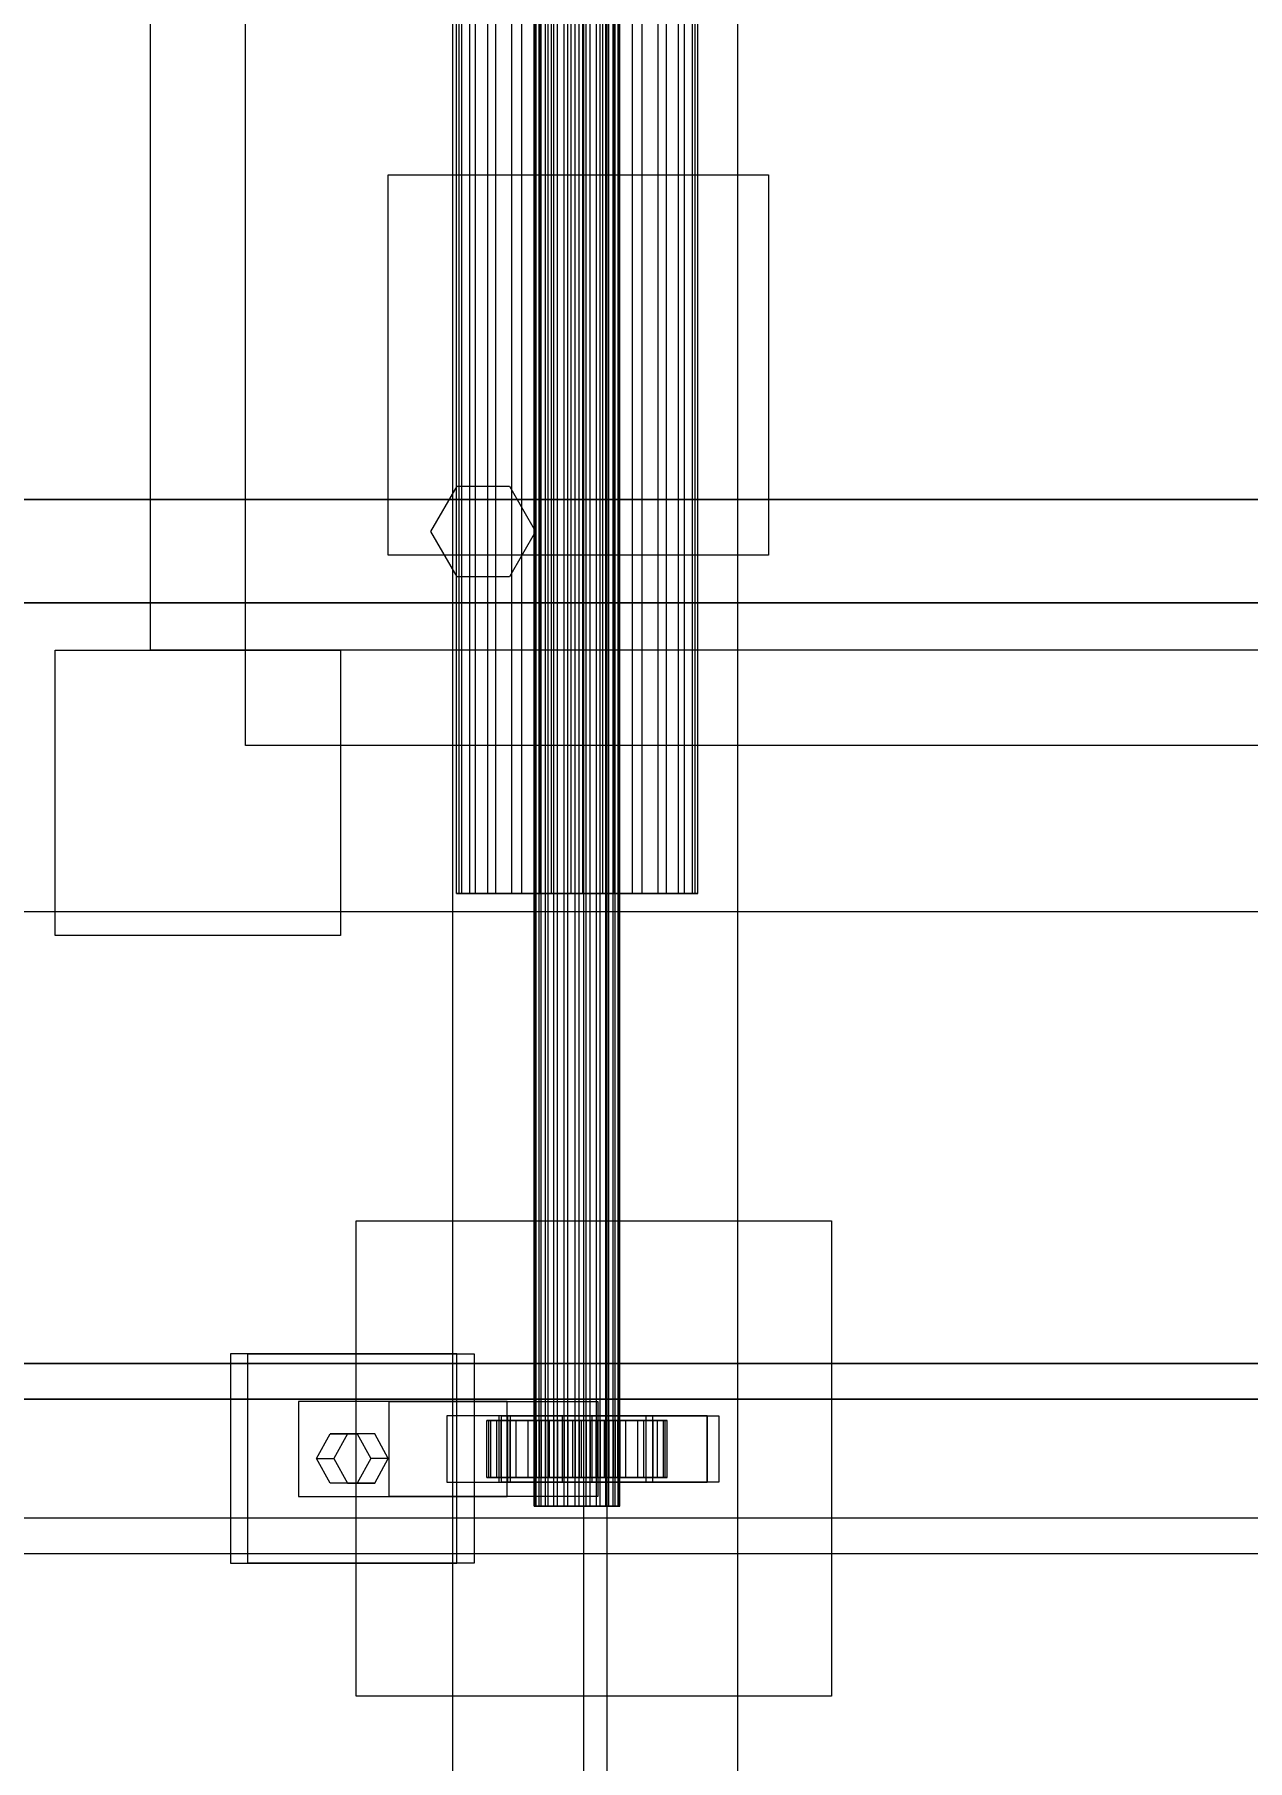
# Model space of a CAD drawing. Header units: millimetres. Extents: x -1970 to 34302, y -65268 to 6837.
# Drawn here: x 9935.2 to 10190.2, y -18493.5 to -18130.5 of the extents above; entities that cross this region are included whole.
import ezdxf

# ---------------------------------------------------------------- set-up
doc = ezdxf.new("R2010")
doc.units = ezdxf.units.MM
for name, color, linetype, lineweight in [('COTAS_O', 1, 'Continuous', 0), ('superior_C01', 7, 'Continuous', 0), ('superior_mezcladora', 7, 'Continuous', 0)]:
    doc.layers.add(name, color=color, linetype=linetype, lineweight=lineweight)
doc.dimstyles.new('R19_100', dxfattribs={"dimtxt": 250, "dimasz": 150, "dimexe": 150, "dimexo": 80, "dimgap": 100, "dimtad": 1, "dimtih": 1, "dimtoh": 1, "dimdsep": 46, "dimcen": 0.09, "dimadec": 0, "dimazin": 0, "dimtfac": 1, "dimtdec": 4, "dimtofl": 0, "dimtmove": 0, "dimatfit": 3, "dimfxl": 1, "dimtolj": 1, "dimtzin": 0, "dimarcsym": 0})

# ---------------------------------------------------------------- blocks, each defined once
blk = doc.blocks.new('*D29')
at = {"layer": 'COTAS_O', "color": 0, "lineweight": -2, "transparency": 16777216}
for p, q in [((10489.53, -17350), (9719.53, -17350)), ((9869.53, -18500), (9869.53, -17500)), ((10489.53, -18650), (9719.53, -18650))]:
    blk.add_line(p, q, dxfattribs=at)
at = {"layer": 'COTAS_O', "color": 0, "transparency": 16777216}
for points in [[(9844.53, -17500), (9894.53, -17500), (9869.53, -17350)], [(9844.53, -18500), (9894.53, -18500), (9869.53, -18650)]]:
    blk.add_solid(points, dxfattribs=at)
at = {"layer": 'Defpoints', "color": 0, "transparency": 16777216}
for p in [(9869.53, -17350), (10569.53, -17350), (10569.53, -18650)]:
    blk.add_point(p, dxfattribs=at)

msp = doc.modelspace()

# ---------------------------------------------------------------- linework, layer by layer
at = {"layer": 'superior_C01'}
for p, q in [((10023.098, -17020), (10023.098, -18980)), ((10050.598, -17020), (10050.598, -18980)), ((10055.598, -18980), (10055.598, -17020)), ((10083.098, -18980), (10083.098, -17020)), ((10040.267, -18440), (10040.267, -17560)), ((10040.463, -18440), (10040.463, -17560)), ((10040.684, -18440), (10040.684, -17560)), ((10041.258, -18440), (10041.258, -17560)), ((10041.685, -18440), (10041.685, -17560)), ((10042.598, -18440), (10042.598, -17560)), ((10043.202, -18440), (10043.202, -17560)), ((10044.392, -18440), (10044.392, -17560)), ((10045.132, -18440), (10045.132, -17560)), ((10046.517, -18440), (10046.517, -17560)), ((10047.343, -18440), (10047.343, -17560)), ((10048.829, -18440), (10048.829, -17560)), ((10049.684, -18440), (10049.684, -17560)), ((10051.171, -18440), (10051.171, -17560)), ((10051.996, -18440), (10051.996, -17560)), ((10053.382, -18440), (10053.382, -17560)), ((10054.122, -18440), (10054.122, -17560)), ((10055.311, -18440), (10055.311, -17560)), ((10055.916, -18440), (10055.916, -17560)), ((10056.829, -18440), (10056.829, -17560)), ((10057.256, -18440), (10057.256, -17560)), ((10057.83, -17560), (10057.83, -18440)), ((10058.051, -18440), (10058.051, -17560)), ((10058.247, -18440), (10058.247, -17560)), ((10023.885, -18311.15), (10023.885, -17688.85)), ((10024.438, -18311.15), (10024.438, -17688.85)), ((10025.062, -18311.15), (10025.062, -17688.85)), ((10026.682, -18311.15), (10026.682, -17688.85)), ((10027.887, -18311.15), (10027.887, -17688.85)), ((10030.464, -18311.15), (10030.464, -17688.85)), ((10032.169, -18311.15), (10032.169, -17688.85)), ((10035.527, -18311.15), (10035.527, -17688.85)), ((10037.615, -18311.15), (10037.615, -17688.85)), ((10041.525, -18311.15), (10041.525, -17688.85)), ((10043.855, -18311.15), (10043.855, -17688.85)), ((10048.051, -18311.15), (10048.051, -17688.85)), ((10050.462, -18311.15), (10050.462, -17688.85)), ((10054.659, -18311.15), (10054.659, -17688.85)), ((10056.988, -18311.15), (10056.988, -17688.85)), ((10060.898, -18311.15), (10060.898, -17688.85)), ((10062.986, -18311.15), (10062.986, -17688.85)), ((10066.344, -18311.15), (10066.344, -17688.85)), ((10068.049, -18311.15), (10068.049, -17688.85)), ((10070.626, -18311.15), (10070.626, -17688.85)), ((10071.832, -18311.15), (10071.832, -17688.85)), ((10073.451, -17688.85), (10073.451, -18311.15)), ((10074.076, -18311.15), (10074.076, -17688.85)), ((10074.628, -18311.15), (10074.628, -17688.85)), ((10240.252, -18228.298), (9811.37, -18228.298)), ((9813.187, -18228.298), (10242.069, -18228.298)), ((11044.69, -18250), (2005.168, -18250)), ((2006.698, -18250), (11046.22, -18250)), ((10025.062, -18311.15), (10023.885, -18311.15)), ((10023.885, -18311.15), (10024.438, -18311.15)), ((10024.438, -18311.15), (10026.682, -18311.15)), ((10027.887, -18311.15), (10025.062, -18311.15)), ((10026.682, -18311.15), (10030.464, -18311.15)), ((10032.169, -18311.15), (10027.887, -18311.15)), ((10030.464, -18311.15), (10035.527, -18311.15)), ((10037.615, -18311.15), (10032.169, -18311.15)), ((10035.527, -18311.15), (10041.525, -18311.15)), ((10043.855, -18311.15), (10037.615, -18311.15)), ((10041.525, -18311.15), (10048.051, -18311.15)), ((10050.462, -18311.15), (10043.855, -18311.15)), ((10048.051, -18311.15), (10054.659, -18311.15)), ((10056.988, -18311.15), (10050.462, -18311.15)), ((10054.659, -18311.15), (10060.898, -18311.15)), ((10062.986, -18311.15), (10056.988, -18311.15)), ((10060.898, -18311.15), (10066.344, -18311.15)), ((10068.049, -18311.15), (10062.986, -18311.15)), ((10066.344, -18311.15), (10070.626, -18311.15)), ((10071.832, -18311.15), (10068.049, -18311.15)), ((10070.626, -18311.15), (10073.451, -18311.15)), ((10074.076, -18311.15), (10071.832, -18311.15)), ((10073.451, -18311.15), (10074.628, -18311.15)), ((10074.628, -18311.15), (10074.076, -18311.15)), ((10002.793, -18480), (10002.793, -18380)), ((10002.793, -18380), (10102.793, -18380)), ((10102.793, -18380), (10102.793, -18480)), ((10332.152, -18410), (9189.09, -18410)), ((9201.265, -18410), (10344.327, -18410)), ((10418.899, -18410), (9275.837, -18410)), ((9291.056, -18410), (10434.118, -18410)), ((10024.005, -18408), (9976.377, -18408)), ((9976.377, -18408), (9976.377, -18452)), ((9980.03, -18408), (9976.377, -18408)), ((9980.03, -18452), (9980.03, -18408)), ((9980.03, -18408), (10027.657, -18408)), ((10024.005, -18452), (10024.005, -18408)), ((10024.005, -18408), (10027.657, -18408)), ((10027.657, -18408), (10027.657, -18452)), ((10330.445, -18417.5), (9275.652, -18417.5)), ((9291.241, -18417.5), (10346.034, -18417.5)), ((10009.717, -18418), (9990.666, -18418)), ((9990.666, -18418), (9990.666, -18438)), ((10034.557, -18418), (9990.666, -18418)), ((10009.717, -18438), (10009.717, -18418)), ((10009.717, -18418), (10053.608, -18418)), ((10034.557, -18438), (10034.557, -18418)), ((10034.557, -18418), (10053.608, -18418)), ((10053.608, -18418), (10053.608, -18438)), ((10033.339, -18421), (10021.909, -18421)), ((10021.909, -18421), (10021.909, -18435)), ((10034.692, -18421), (10021.909, -18421)), ((10030.691, -18422), (10030.278, -18422)), ((10030.278, -18422), (10040.267, -18422)), ((10030.278, -18434), (10030.278, -18422)), ((10030.278, -18422), (10031.158, -18422)), ((10032.37, -18422), (10030.691, -18422)), ((10030.691, -18422), (10040.463, -18422)), ((10030.691, -18434), (10030.691, -18422)), ((10031.158, -18422), (10040.684, -18422)), ((10031.158, -18434), (10031.158, -18422)), ((10031.158, -18422), (10033.272, -18422)), ((10035.199, -18422), (10032.37, -18422)), ((10032.37, -18422), (10041.258, -18422)), ((10032.37, -18434), (10032.37, -18422)), ((10076.644, -18421), (10032.827, -18421)), ((10032.827, -18421), (10032.827, -18435)), ((10035.262, -18421), (10032.827, -18421)), ((10033.272, -18422), (10041.685, -18422)), ((10033.272, -18434), (10033.272, -18422)), ((10033.272, -18422), (10036.474, -18422)), ((10033.339, -18435), (10033.339, -18421)), ((10033.339, -18421), (10046.123, -18421)), ((10034.692, -18435), (10034.692, -18421)), ((10034.692, -18421), (10046.123, -18421)), ((10038.986, -18422), (10035.199, -18422)), ((10035.199, -18422), (10042.598, -18422)), ((10035.199, -18434), (10035.199, -18422)), ((10035.262, -18435), (10035.262, -18421)), ((10035.262, -18421), (10079.079, -18421)), ((10036.474, -18422), (10043.202, -18422)), ((10036.474, -18434), (10036.474, -18422)), ((10036.474, -18422), (10040.548, -18422)), ((10043.474, -18422), (10038.986, -18422)), ((10038.986, -18422), (10044.392, -18422)), ((10038.986, -18434), (10038.986, -18422)), ((10040.267, -18422), (10040.463, -18422)), ((10040.267, -18422), (10040.267, -18434)), ((10040.684, -18422), (10040.267, -18422)), ((10040.463, -18422), (10041.258, -18422)), ((10040.463, -18422), (10040.463, -18434)), ((10040.548, -18422), (10045.132, -18422)), ((10040.548, -18434), (10040.548, -18422)), ((10040.548, -18422), (10045.216, -18422)), ((10040.684, -18422), (10040.684, -18434)), ((10041.685, -18422), (10040.684, -18422)), ((10041.258, -18422), (10042.598, -18422)), ((10041.258, -18422), (10041.258, -18434)), ((10041.685, -18422), (10041.685, -18434)), ((10043.202, -18422), (10041.685, -18422)), ((10042.598, -18422), (10044.392, -18422)), ((10042.598, -18422), (10042.598, -18434)), ((10043.202, -18422), (10043.202, -18434)), ((10045.132, -18422), (10043.202, -18422)), ((10048.355, -18422), (10043.474, -18422)), ((10043.474, -18422), (10046.517, -18422)), ((10043.474, -18434), (10043.474, -18422)), ((10044.392, -18422), (10046.517, -18422)), ((10044.392, -18422), (10044.392, -18434)), ((10045.132, -18422), (10045.132, -18434)), ((10047.343, -18422), (10045.132, -18422)), ((10045.216, -18422), (10047.343, -18422)), ((10045.216, -18434), (10045.216, -18422)), ((10045.216, -18422), (10050.159, -18422)), ((10046.123, -18421), (10046.123, -18435)), ((10046.517, -18422), (10048.829, -18422)), ((10046.517, -18422), (10046.517, -18434)), ((10047.343, -18422), (10047.343, -18434)), ((10049.684, -18422), (10047.343, -18422)), ((10053.298, -18422), (10048.355, -18422)), ((10048.355, -18422), (10048.829, -18422)), ((10048.355, -18434), (10048.355, -18422)), ((10048.829, -18422), (10051.171, -18422)), ((10048.829, -18422), (10048.829, -18434)), ((10050.159, -18422), (10049.684, -18422)), ((10049.684, -18422), (10049.684, -18434)), ((10051.996, -18422), (10049.684, -18422)), ((10050.159, -18434), (10050.159, -18422)), ((10050.159, -18422), (10055.04, -18422)), ((10053.298, -18422), (10051.171, -18422)), ((10051.171, -18422), (10053.382, -18422)), ((10051.171, -18422), (10051.171, -18434)), ((10055.04, -18422), (10051.996, -18422)), ((10051.996, -18422), (10051.996, -18434)), ((10054.122, -18422), (10051.996, -18422)), ((10063.821, -18421), (10052.39, -18421)), ((10052.39, -18421), (10052.39, -18435)), ((10065.174, -18421), (10052.39, -18421)), ((10057.965, -18422), (10053.298, -18422)), ((10053.298, -18434), (10053.298, -18422)), ((10057.965, -18422), (10053.382, -18422)), ((10053.382, -18422), (10055.311, -18422)), ((10053.382, -18422), (10053.382, -18434)), ((10059.527, -18422), (10054.122, -18422)), ((10054.122, -18422), (10054.122, -18434)), ((10055.916, -18422), (10054.122, -18422)), ((10055.04, -18434), (10055.04, -18422)), ((10055.04, -18422), (10059.527, -18422)), ((10062.039, -18422), (10055.311, -18422)), ((10055.311, -18422), (10056.829, -18422)), ((10055.311, -18422), (10055.311, -18434)), ((10063.314, -18422), (10055.916, -18422)), ((10055.916, -18422), (10055.916, -18434)), ((10057.256, -18422), (10055.916, -18422)), ((10065.242, -18422), (10056.829, -18422)), ((10056.829, -18422), (10057.83, -18422)), ((10056.829, -18422), (10056.829, -18434)), ((10066.144, -18422), (10057.256, -18422)), ((10057.256, -18422), (10057.256, -18434)), ((10058.051, -18422), (10057.256, -18422)), ((10057.83, -18422), (10067.355, -18422)), ((10057.83, -18434), (10057.83, -18422)), ((10057.83, -18422), (10058.247, -18422)), ((10062.039, -18422), (10057.965, -18422)), ((10057.965, -18434), (10057.965, -18422)), ((10067.822, -18422), (10058.051, -18422)), ((10058.051, -18422), (10058.051, -18434)), ((10058.247, -18422), (10058.051, -18422)), ((10068.235, -18422), (10058.247, -18422)), ((10058.247, -18422), (10058.247, -18434)), ((10059.527, -18434), (10059.527, -18422)), ((10059.527, -18422), (10063.314, -18422)), ((10065.242, -18422), (10062.039, -18422)), ((10062.039, -18434), (10062.039, -18422)), ((10063.314, -18434), (10063.314, -18422)), ((10063.314, -18422), (10066.144, -18422)), ((10063.821, -18435), (10063.821, -18421)), ((10063.821, -18421), (10076.605, -18421)), ((10065.174, -18435), (10065.174, -18421)), ((10065.174, -18421), (10076.605, -18421)), ((10067.355, -18422), (10065.242, -18422)), ((10065.242, -18434), (10065.242, -18422)), ((10066.144, -18434), (10066.144, -18422)), ((10066.144, -18422), (10067.822, -18422)), ((10067.355, -18422), (10067.355, -18434)), ((10068.235, -18422), (10067.355, -18422)), ((10067.822, -18434), (10067.822, -18422)), ((10067.822, -18422), (10068.235, -18422)), ((10068.235, -18434), (10068.235, -18422)), ((10076.605, -18421), (10076.605, -18435)), ((10076.644, -18435), (10076.644, -18421)), ((10076.644, -18421), (10079.079, -18421)), ((10079.079, -18421), (10079.079, -18435)), ((9994.476, -18430), (9997.333, -18424.804)), ((9997.333, -18424.804), (10003.049, -18424.804)), ((10000.986, -18424.804), (9997.333, -18424.804)), ((10000.986, -18424.804), (9998.128, -18430)), ((10006.701, -18424.804), (10000.986, -18424.804)), ((10003.049, -18424.804), (10005.906, -18430)), ((10006.701, -18424.804), (10003.049, -18424.804)), ((10009.559, -18430), (10006.701, -18424.804)), ((9997.333, -18435.196), (9994.476, -18430)), ((9994.476, -18430), (9998.128, -18430)), ((9998.128, -18430), (10000.986, -18435.196)), ((10005.906, -18430), (10003.049, -18435.196)), ((10009.559, -18430), (10005.906, -18430)), ((10006.701, -18435.196), (10009.559, -18430)), ((10003.049, -18435.196), (9997.333, -18435.196)), ((10000.986, -18435.196), (9997.333, -18435.196)), ((10000.986, -18435.196), (10006.701, -18435.196)), ((10006.701, -18435.196), (10003.049, -18435.196)), ((10021.909, -18435), (10033.339, -18435)), ((10021.909, -18435), (10034.692, -18435)), ((10040.267, -18434), (10030.278, -18434)), ((10030.278, -18434), (10030.691, -18434)), ((10031.158, -18434), (10030.278, -18434)), ((10040.463, -18434), (10030.691, -18434)), ((10030.691, -18434), (10032.37, -18434)), ((10040.684, -18434), (10031.158, -18434)), ((10033.272, -18434), (10031.158, -18434)), ((10041.258, -18434), (10032.37, -18434)), ((10032.37, -18434), (10035.199, -18434)), ((10032.827, -18435), (10076.644, -18435)), ((10032.827, -18435), (10035.262, -18435)), ((10041.685, -18434), (10033.272, -18434)), ((10036.474, -18434), (10033.272, -18434)), ((10046.123, -18435), (10033.339, -18435)), ((10046.123, -18435), (10034.692, -18435)), ((10042.598, -18434), (10035.199, -18434)), ((10035.199, -18434), (10038.986, -18434)), ((10079.079, -18435), (10035.262, -18435)), ((10043.202, -18434), (10036.474, -18434)), ((10040.548, -18434), (10036.474, -18434)), ((10044.392, -18434), (10038.986, -18434)), ((10038.986, -18434), (10043.474, -18434)), ((10040.463, -18434), (10040.267, -18434)), ((10040.267, -18434), (10040.684, -18434)), ((10041.258, -18434), (10040.463, -18434)), ((10045.132, -18434), (10040.548, -18434)), ((10045.216, -18434), (10040.548, -18434)), ((10040.684, -18434), (10041.685, -18434)), ((10042.598, -18434), (10041.258, -18434)), ((10041.685, -18434), (10043.202, -18434)), ((10044.392, -18434), (10042.598, -18434)), ((10043.202, -18434), (10045.132, -18434)), ((10046.517, -18434), (10043.474, -18434)), ((10043.474, -18434), (10048.355, -18434)), ((10046.517, -18434), (10044.392, -18434)), ((10045.132, -18434), (10047.343, -18434)), ((10047.343, -18434), (10045.216, -18434)), ((10050.159, -18434), (10045.216, -18434)), ((10048.829, -18434), (10046.517, -18434)), ((10047.343, -18434), (10049.684, -18434)), ((10048.829, -18434), (10048.355, -18434)), ((10048.355, -18434), (10053.298, -18434)), ((10051.171, -18434), (10048.829, -18434)), ((10049.684, -18434), (10050.159, -18434)), ((10049.684, -18434), (10051.996, -18434)), ((10055.04, -18434), (10050.159, -18434)), ((10053.382, -18434), (10051.171, -18434)), ((10051.171, -18434), (10053.298, -18434)), ((10051.996, -18434), (10055.04, -18434)), ((10051.996, -18434), (10054.122, -18434)), ((10052.39, -18435), (10063.821, -18435)), ((10052.39, -18435), (10065.174, -18435)), ((10053.298, -18434), (10057.965, -18434)), ((10055.311, -18434), (10053.382, -18434)), ((10053.382, -18434), (10057.965, -18434)), ((10054.122, -18434), (10059.527, -18434)), ((10054.122, -18434), (10055.916, -18434)), ((10059.527, -18434), (10055.04, -18434)), ((10056.829, -18434), (10055.311, -18434)), ((10055.311, -18434), (10062.039, -18434)), ((10055.916, -18434), (10063.314, -18434)), ((10055.916, -18434), (10057.256, -18434)), ((10057.83, -18434), (10056.829, -18434)), ((10056.829, -18434), (10065.242, -18434)), ((10057.256, -18434), (10066.144, -18434)), ((10057.256, -18434), (10058.051, -18434)), ((10067.355, -18434), (10057.83, -18434)), ((10058.247, -18434), (10057.83, -18434)), ((10057.965, -18434), (10062.039, -18434)), ((10058.051, -18434), (10067.822, -18434)), ((10058.051, -18434), (10058.247, -18434)), ((10058.247, -18434), (10068.235, -18434)), ((10063.314, -18434), (10059.527, -18434)), ((10062.039, -18434), (10065.242, -18434)), ((10066.144, -18434), (10063.314, -18434)), ((10076.605, -18435), (10063.821, -18435)), ((10076.605, -18435), (10065.174, -18435)), ((10065.242, -18434), (10067.355, -18434)), ((10067.822, -18434), (10066.144, -18434)), ((10067.355, -18434), (10068.235, -18434)), ((10068.235, -18434), (10067.822, -18434)), ((10079.079, -18435), (10076.644, -18435)), ((9990.666, -18438), (10009.717, -18438)), ((9990.666, -18438), (10034.557, -18438)), ((10053.608, -18438), (10009.717, -18438)), ((10053.608, -18438), (10034.557, -18438)), ((10040.684, -18440), (10040.267, -18440)), ((10040.267, -18440), (10040.463, -18440)), ((10040.463, -18440), (10041.258, -18440)), ((10041.685, -18440), (10040.684, -18440)), ((10041.258, -18440), (10042.598, -18440)), ((10043.202, -18440), (10041.685, -18440)), ((10042.598, -18440), (10044.392, -18440)), ((10045.132, -18440), (10043.202, -18440)), ((10044.392, -18440), (10046.517, -18440)), ((10047.343, -18440), (10045.132, -18440)), ((10046.517, -18440), (10048.829, -18440)), ((10049.684, -18440), (10047.343, -18440)), ((10048.829, -18440), (10051.171, -18440)), ((10051.996, -18440), (10049.684, -18440)), ((10051.171, -18440), (10053.382, -18440)), ((10054.122, -18440), (10051.996, -18440)), ((10053.382, -18440), (10055.311, -18440)), ((10055.916, -18440), (10054.122, -18440)), ((10055.311, -18440), (10056.829, -18440)), ((10057.256, -18440), (10055.916, -18440)), ((10056.829, -18440), (10057.83, -18440)), ((10058.051, -18440), (10057.256, -18440)), ((10057.83, -18440), (10058.247, -18440)), ((10058.247, -18440), (10058.051, -18440)), ((9275.652, -18442.5), (10330.445, -18442.5)), ((9291.241, -18442.5), (10346.034, -18442.5)), ((9189.09, -18450), (10332.152, -18450)), ((9201.265, -18450), (10344.327, -18450)), ((9275.837, -18450), (10418.899, -18450)), ((9291.056, -18450), (10434.118, -18450)), ((9976.377, -18452), (10024.005, -18452)), ((9976.377, -18452), (9980.03, -18452)), ((10027.657, -18452), (9980.03, -18452)), ((10027.657, -18452), (10024.005, -18452)), ((10102.793, -18480), (10002.793, -18480))]:
    msp.add_line(p, q, dxfattribs=at)
at = {"layer": 'superior_mezcladora'}
for p, q in [((9979.529, -18280), (9979.529, -17720)), ((9959.529, -18260), (9959.529, -17740)), ((10009.529, -18240), (10009.529, -18160)), ((10009.529, -18160), (10089.529, -18160)), ((10089.529, -18160), (10089.529, -18240)), ((10018.529, -18235), (10024.029, -18225.474)), ((10024.029, -18225.474), (10035.029, -18225.474)), ((10035.029, -18225.474), (10040.529, -18235)), ((10024.029, -18244.526), (10018.529, -18235)), ((10040.529, -18235), (10035.029, -18244.526)), ((10089.529, -18240), (10009.529, -18240)), ((10035.029, -18244.526), (10024.029, -18244.526)), ((9939.529, -18320), (9939.529, -18260)), ((9939.529, -18260), (9999.529, -18260)), ((10409.529, -18260), (9959.529, -18260)), ((9999.529, -18260), (9999.529, -18320)), ((10389.529, -18280), (9979.529, -18280)), ((10429.529, -18315), (9919.529, -18315)), ((9999.529, -18320), (9939.529, -18320))]:
    msp.add_line(p, q, dxfattribs=at)

# ---------------------------------------------------------------- dimensions: what is measured, and where the dimension line sits
at = {"layer": 'COTAS_O'}
dim = msp.add_aligned_dim(p1=(10569.529, -18650), p2=(10569.529, -17350), distance=700, text='<> O', dimstyle='R19_100', dxfattribs=at)
dim.commit()
dim.dimension.update_dxf_attribs({"geometry": '*D29', "text_midpoint": (9869.529, -18000)})

doc.saveas('drawing.dxf')
